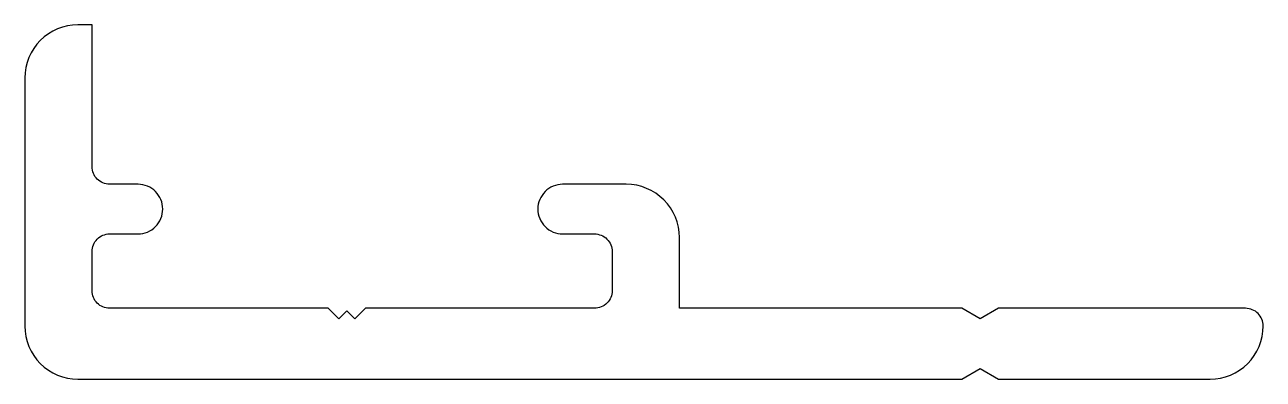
# Model space of a CAD drawing. Extents: x 409.3 to 444.3, y 563.1 to 573.1.
import ezdxf

# ---------------------------------------------------------------- set-up
doc = ezdxf.new("R2010")
doc.units = 0
doc.layers.get('0').update_dxf_attribs({"linetype": 'CONTINUOUS'})

msp = doc.modelspace()

# ---------------------------------------------------------------- linework, layer by layer
msp.add_lwpolyline([(443.783, 565.083), (436.802, 565.083), (436.283, 564.783), (435.763, 565.083), (427.783, 565.083), (427.783, 567.083, 0.414214), (426.283, 568.583), (424.483, 568.583, 0.414214), (423.783, 567.883), (423.783, 567.883, 0.414214), (424.483, 567.183), (425.383, 567.183, -0.414214), (425.883, 566.683), (425.883, 565.583, -0.414214), (425.383, 565.083), (418.91, 565.083), (418.61, 564.783), (418.385, 565.008), (418.16, 564.783), (417.86, 565.083), (411.683, 565.083, -0.414214), (411.183, 565.583), (411.183, 566.683, -0.414214), (411.683, 567.183), (412.483, 567.183, 0.414214), (413.183, 567.883, 0.414214), (412.483, 568.583), (411.683, 568.583, -0.414214), (411.183, 569.083), (411.183, 573.083), (410.783, 573.083, 0.414214), (409.283, 571.583), (409.283, 564.583, 0.414214), (410.783, 563.083), (435.763, 563.083), (436.283, 563.383), (436.802, 563.083), (442.783, 563.083, 0.414214), (444.283, 564.583, 0.414214)], format="xyb", close=True)

doc.saveas('drawing.dxf')
